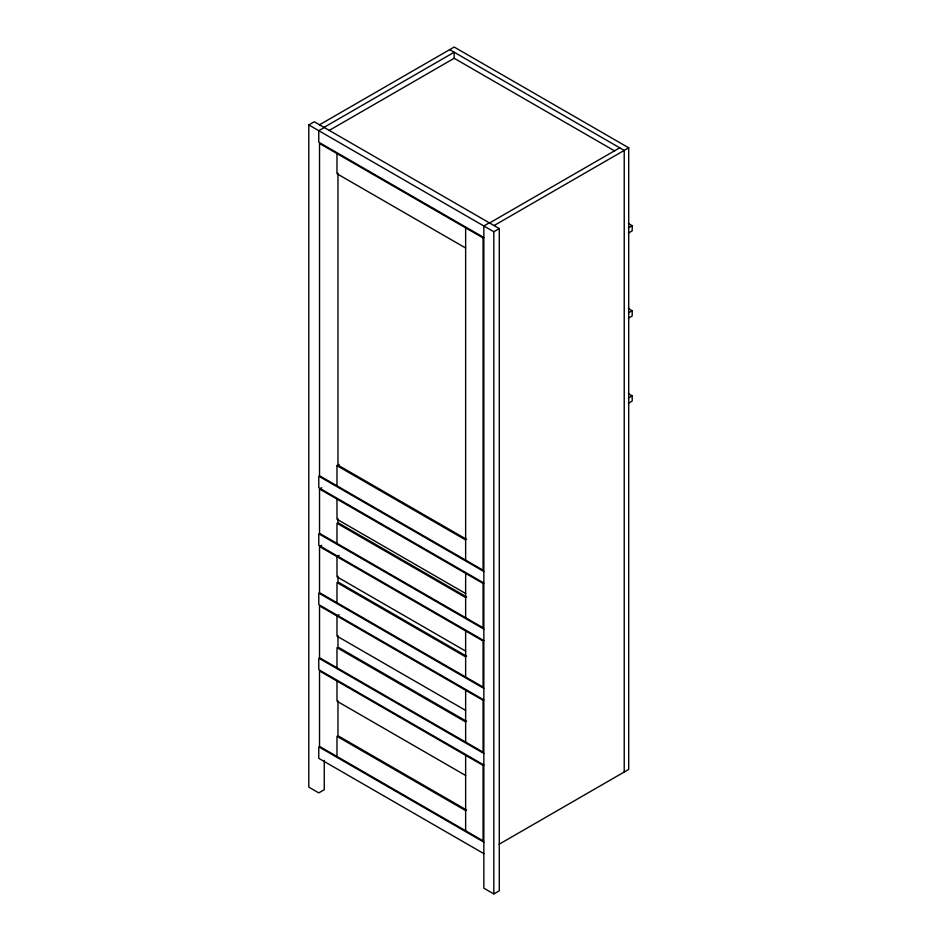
<?xml version="1.0" encoding="UTF-8"?>
<svg xmlns="http://www.w3.org/2000/svg" width="941" height="941" viewBox="0 0 941 941"><rect width="100%" height="100%" fill="white"/><g stroke="black" fill="none" stroke-linecap="round" stroke-linejoin="round"><path stroke-width="1.41" d="M324.257 760.363L324.257 789.722L318.776 792.898L308.801 787.135L308.801 124.93L314.282 121.765L499.295 228.581L499.295 890.786L493.813 893.95L483.839 888.186L483.839 225.981L489.32 222.817M319.528 124.788L454.174 47.05L628.706 147.819L628.706 769.432L499.118 844.242M324.01 127.376L454.174 52.237L454.174 58.107M324.257 127.517L318.776 130.693L318.776 142.209L483.839 237.508M329.068 130.505L454.174 58.283L614.673 150.948M489.579 222.958L619.731 147.819M494.06 225.558L628.706 147.819M308.801 124.93L493.813 231.745L499.295 228.581M628.412 227.887L632.199 225.699L632.199 230.886L628.412 233.074M336.984 485.827L336.984 465.677L339.172 464.407M319.528 489.002L483.086 583.432L483.086 627.776L319.528 533.335L319.528 489.002L321.716 487.732M628.412 312.965L632.199 310.777L632.199 315.964L628.412 318.152M319.528 546.58L483.086 641.021L483.086 687.083L319.528 592.654L319.528 546.58L321.716 545.31M339.172 555.39L336.984 556.66L336.984 576.809L465.642 651.09M628.412 398.043L632.199 395.855L632.199 401.042L628.412 403.23M339.172 614.696L336.984 615.967L336.984 636.128L465.642 710.408M449.68 49.638L624.224 150.407L624.224 772.02M628.412 223.511L632.199 225.699M628.412 308.589L632.199 310.777M465.642 248.012L336.984 173.732L336.984 153.583M628.412 393.667L632.199 395.855M466.63 539.381L337.972 465.101L337.972 173.156M336.984 465.677L465.642 539.958M483.839 571.481L318.776 476.181L318.776 487.709L483.839 582.997M465.642 593.512L336.984 519.232L336.984 499.071M466.63 596.97L337.972 522.69L337.972 518.656M465.642 597.547L336.984 523.255L336.984 543.416M483.839 629.07L318.776 533.77L318.776 545.286L483.839 640.586M466.63 656.277L337.972 581.997L337.972 576.233M465.642 656.853L336.984 582.573L336.984 602.722M483.839 688.377L318.776 593.077L318.776 604.592L483.839 699.892M466.63 721.347L337.972 647.067L337.972 635.551M465.642 721.923L336.984 647.643L336.984 667.792M483.839 753.447L318.776 658.147L318.776 669.663L483.839 764.962M465.642 775.478L336.984 701.198L336.984 681.037M466.63 810.025L337.972 735.744L337.972 700.622M465.642 810.601L336.984 736.321L336.984 756.47M483.839 842.124L318.776 746.825L318.776 758.34L483.839 853.64M493.813 231.745L493.813 893.95M465.642 227.863L465.642 560.107M465.642 573.351L465.642 617.696M465.642 630.94L465.642 677.002M465.642 690.247L465.642 742.073M465.642 755.317L465.642 830.75M483.086 237.932L319.528 143.502L319.528 475.758L483.086 570.187L483.086 237.932M483.086 700.327L319.528 605.898L319.528 657.712L483.086 752.153L483.086 700.327M483.086 765.398L319.528 670.957L319.528 746.389L483.086 840.831L483.086 765.398"/></g></svg>
